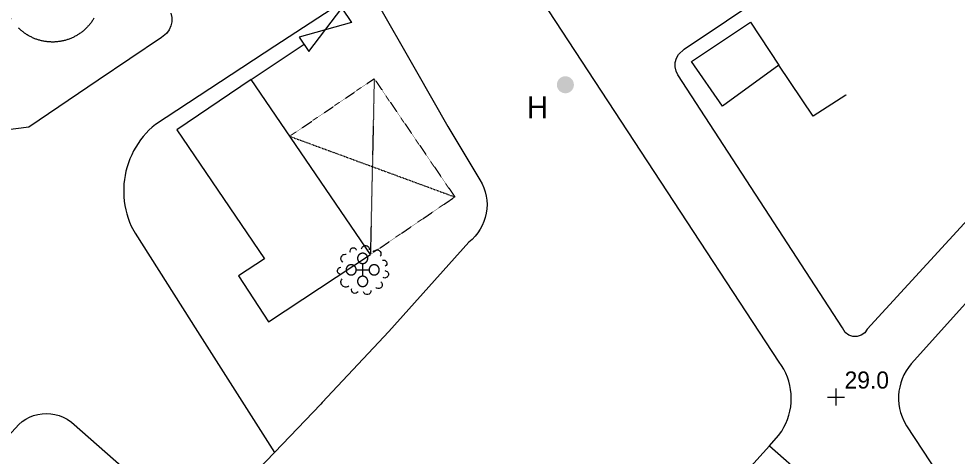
# Model space of a CAD drawing. Header units: millimetres. Extents: x 833924389 to 835767163, y 817400000 to 818811854.
# Drawn here: x 835464360 to 835519440, y 817956732 to 817982408 of the extents above; entities that cross this region are included whole.
import ezdxf

# ---------------------------------------------------------------- set-up
doc = ezdxf.new("R2010")
doc.units = ezdxf.units.MM
doc.header["$LTSCALE"] = 10
doc.header["$MEASUREMENT"] = 0
doc.linetypes.add('11SW4B$1$DGN Style 5', pattern=[1.174922, 0.503538, -0.671384])
doc.layers.add('01_Base_Plan', color=5, linetype='Continuous', lineweight=5)
doc.styles.add('11SW4B$0$Style-ENGINEERING', font='ENGINEERING.shx')
doc.styles.add('11SW4B$0$Style-WORKING', font='WORKING.shx')

# ---------------------------------------------------------------- blocks, each defined once
blk = doc.blocks.new('11SW4B$0$BDYGA_2')
at = {"layer": '01_Base_Plan', "linetype": 'Continuous', "lineweight": 13}
blk.add_3dface([(0, -0.165), (1, 0.165), (1, -0.166), (0, 0.165)], dxfattribs=at)
blk = doc.blocks.new('11SW4B$0$OVTMIS')
at = {"layer": '01_Base_Plan', "linetype": 'Continuous', "lineweight": 0}
for p, q in [((-0.016, -0.011), (-0.016, 0.364)), ((-0.391, -0.011), (-0.016, -0.011)), ((-0.016, -0.011), (0.359, -0.011)), ((-0.016, -0.386), (-0.016, -0.011))]:
    blk.add_line(p, q, dxfattribs=at)
at = {"layer": '01_Base_Plan', "linetype": 'Continuous', "lineweight": 0, "flags": 128}
for points in [[(-0.729, 1.016), (-0.744, 1.054), (-0.751, 1.091), (-0.736, 1.174), (-0.691, 1.234), (-0.654, 1.256), (-0.624, 1.279), (-0.586, 1.286), (-0.541, 1.286), (-0.504, 1.279), (-0.474, 1.256), (-0.436, 1.234), (-0.391, 1.174), (-0.384, 1.136)], [(-0.076, 1.219), (-0.069, 1.264), (-0.024, 1.339), (0.006, 1.369), (0.044, 1.391), (0.081, 1.406), (0.126, 1.414), (0.171, 1.414), (0.209, 1.406), (0.254, 1.391), (0.291, 1.369), (0.321, 1.331), (0.366, 1.256), (0.374, 1.211), (0.374, 1.174)], [(0.606, 1.031), (0.666, 1.106), (0.756, 1.151), (0.801, 1.159), (0.854, 1.159), (0.944, 1.129), (0.981, 1.099), (1.011, 1.061), (1.041, 1.016), (1.056, 0.971), (1.056, 0.874), (1.041, 0.829), (1.019, 0.784)], [(-1.171, 0.431), (-1.201, 0.454), (-1.261, 0.529), (-1.291, 0.611), (-1.291, 0.656), (-1.284, 0.701), (-1.254, 0.784), (-1.224, 0.821), (-1.194, 0.851), (-1.156, 0.881), (-1.111, 0.896), (-1.021, 0.911), (-0.976, 0.904)], [(-0.016, 0.964), (-0.021, 0.964), (-0.027, 0.964), (-0.032, 0.963), (-0.037, 0.963), (-0.042, 0.963), (-0.048, 0.962), (-0.053, 0.961), (-0.058, 0.961), (-0.063, 0.96), (-0.068, 0.959), (-0.073, 0.958), (-0.079, 0.957), (-0.084, 0.956), (-0.089, 0.955), (-0.094, 0.954), (-0.099, 0.952), (-0.104, 0.951), (-0.109, 0.949), (-0.114, 0.947), (-0.119, 0.946), (-0.124, 0.944), (-0.129, 0.942), (-0.133, 0.94), (-0.138, 0.938), (-0.143, 0.936), (-0.148, 0.933), (-0.152, 0.931), (-0.157, 0.929), (-0.162, 0.926), (-0.166, 0.924), (-0.171, 0.921), (-0.175, 0.918), (-0.18, 0.915), (-0.184, 0.912), (-0.188, 0.91), (-0.193, 0.906), (-0.197, 0.903), (-0.201, 0.9), (-0.205, 0.897), (-0.209, 0.894), (-0.213, 0.89), (-0.217, 0.887), (-0.221, 0.883), (-0.225, 0.88), (-0.228, 0.876), (-0.232, 0.872), (-0.236, 0.868), (-0.239, 0.865), (-0.243, 0.861), (-0.246, 0.857), (-0.249, 0.853), (-0.253, 0.848), (-0.256, 0.844), (-0.259, 0.84), (-0.262, 0.836), (-0.265, 0.832), (-0.268, 0.827), (-0.271, 0.823), (-0.273, 0.818), (-0.276, 0.814), (-0.279, 0.809), (-0.281, 0.805), (-0.283, 0.8), (-0.286, 0.795), (-0.288, 0.79), (-0.29, 0.786), (-0.292, 0.781), (-0.294, 0.776), (-0.296, 0.771), (-0.298, 0.766), (-0.3, 0.761), (-0.301, 0.756), (-0.303, 0.751), (-0.305, 0.746), (-0.306, 0.741), (-0.307, 0.736), (-0.308, 0.731), (-0.31, 0.726), (-0.311, 0.721), (-0.312, 0.716), (-0.313, 0.711), (-0.313, 0.706), (-0.314, 0.7), (-0.315, 0.695), (-0.315, 0.69), (-0.315, 0.685), (-0.316, 0.679), (-0.316, 0.674), (-0.316, 0.669), (-0.316, 0.664), (-0.316, 0.658), (-0.316, 0.653), (-0.316, 0.648), (-0.315, 0.643), (-0.315, 0.638), (-0.315, 0.632), (-0.314, 0.627), (-0.313, 0.622), (-0.313, 0.617), (-0.312, 0.612), (-0.311, 0.607), (-0.31, 0.601), (-0.308, 0.596), (-0.307, 0.591), (-0.306, 0.586), (-0.305, 0.581), (-0.303, 0.576), (-0.301, 0.571), (-0.3, 0.566), (-0.298, 0.561), (-0.296, 0.556), (-0.294, 0.551), (-0.292, 0.547), (-0.29, 0.542), (-0.288, 0.537), (-0.286, 0.532), (-0.283, 0.528), (-0.281, 0.523), (-0.279, 0.518), (-0.276, 0.514), (-0.273, 0.509), (-0.271, 0.505), (-0.268, 0.5), (-0.265, 0.496), (-0.262, 0.492), (-0.259, 0.487), (-0.256, 0.483), (-0.253, 0.479), (-0.249, 0.475), (-0.246, 0.471), (-0.243, 0.467), (-0.239, 0.463), (-0.236, 0.459), (-0.232, 0.455), (-0.228, 0.452), (-0.225, 0.448), (-0.221, 0.444), (-0.217, 0.441), (-0.213, 0.437), (-0.209, 0.434), (-0.205, 0.431), (-0.201, 0.427), (-0.197, 0.424), (-0.193, 0.421), (-0.188, 0.418), (-0.184, 0.415), (-0.18, 0.412), (-0.175, 0.409), (-0.171, 0.407), (-0.166, 0.404), (-0.162, 0.401), (-0.157, 0.399), (-0.152, 0.396), (-0.148, 0.394), (-0.143, 0.392), (-0.138, 0.39), (-0.133, 0.388), (-0.129, 0.386), (-0.124, 0.384), (-0.119, 0.382), (-0.114, 0.38), (-0.109, 0.378), (-0.104, 0.377), (-0.099, 0.375), (-0.094, 0.374), (-0.089, 0.373), (-0.084, 0.371), (-0.079, 0.37), (-0.073, 0.369), (-0.068, 0.368), (-0.063, 0.367), (-0.058, 0.367), (-0.053, 0.366), (-0.048, 0.365), (-0.042, 0.365), (-0.037, 0.364), (-0.032, 0.364), (-0.027, 0.364), (-0.021, 0.364), (-0.016, 0.364)], [(-0.016, 0.364), (-0.011, 0.364), (-0.006, 0.364), (-0.001, 0.364), (0.005, 0.364), (0.01, 0.365), (0.015, 0.365), (0.02, 0.366), (0.026, 0.367), (0.031, 0.367), (0.036, 0.368), (0.041, 0.369), (0.046, 0.37), (0.051, 0.371), (0.056, 0.373), (0.061, 0.374), (0.067, 0.375), (0.071, 0.377), (0.077, 0.378), (0.081, 0.38), (0.086, 0.382), (0.091, 0.384), (0.096, 0.386), (0.101, 0.388), (0.106, 0.39), (0.111, 0.392), (0.115, 0.394), (0.12, 0.396), (0.125, 0.399), (0.129, 0.401), (0.134, 0.404), (0.138, 0.407), (0.143, 0.409), (0.147, 0.412), (0.152, 0.415), (0.156, 0.418), (0.16, 0.421), (0.164, 0.424), (0.169, 0.427), (0.173, 0.431), (0.177, 0.434), (0.181, 0.437), (0.185, 0.441), (0.188, 0.444), (0.192, 0.448), (0.196, 0.452), (0.2, 0.455), (0.203, 0.459), (0.207, 0.463), (0.21, 0.467), (0.214, 0.471), (0.217, 0.475), (0.22, 0.479), (0.223, 0.483), (0.227, 0.487), (0.23, 0.492), (0.233, 0.496), (0.235, 0.5), (0.238, 0.505), (0.241, 0.509), (0.244, 0.514), (0.246, 0.518), (0.249, 0.523), (0.251, 0.528), (0.253, 0.532), (0.256, 0.537), (0.258, 0.542), (0.26, 0.547), (0.262, 0.551), (0.264, 0.556), (0.266, 0.561), (0.267, 0.566), (0.269, 0.571), (0.271, 0.576), (0.272, 0.581), (0.274, 0.586), (0.275, 0.591), (0.276, 0.596), (0.277, 0.601), (0.278, 0.607), (0.279, 0.612), (0.28, 0.617), (0.281, 0.622), (0.282, 0.627), (0.282, 0.632), (0.283, 0.638), (0.283, 0.643), (0.283, 0.648), (0.284, 0.653), (0.284, 0.658), (0.284, 0.664), (0.284, 0.669), (0.284, 0.674), (0.283, 0.679), (0.283, 0.685), (0.283, 0.69), (0.282, 0.695), (0.282, 0.7), (0.281, 0.706), (0.28, 0.711), (0.279, 0.716), (0.278, 0.721), (0.277, 0.726), (0.276, 0.731), (0.275, 0.736), (0.274, 0.741), (0.272, 0.746), (0.271, 0.751), (0.269, 0.756), (0.267, 0.761), (0.266, 0.766), (0.264, 0.771), (0.262, 0.776), (0.26, 0.781), (0.258, 0.786), (0.256, 0.79), (0.253, 0.795), (0.251, 0.8), (0.249, 0.805), (0.246, 0.809), (0.244, 0.814), (0.241, 0.818), (0.238, 0.823), (0.235, 0.827), (0.233, 0.832), (0.23, 0.836), (0.227, 0.84), (0.223, 0.844), (0.22, 0.848), (0.217, 0.853), (0.214, 0.857), (0.21, 0.861), (0.207, 0.865), (0.203, 0.868), (0.2, 0.872), (0.196, 0.876), (0.192, 0.88), (0.188, 0.883), (0.185, 0.887), (0.181, 0.89), (0.177, 0.894), (0.173, 0.897), (0.169, 0.9), (0.164, 0.903), (0.16, 0.906), (0.156, 0.91), (0.152, 0.912), (0.147, 0.915), (0.143, 0.918), (0.138, 0.921), (0.134, 0.924), (0.129, 0.926), (0.125, 0.929), (0.12, 0.931), (0.115, 0.933), (0.111, 0.936), (0.106, 0.938), (0.101, 0.94), (0.096, 0.942), (0.091, 0.944), (0.086, 0.946), (0.081, 0.947), (0.077, 0.949), (0.071, 0.951), (0.067, 0.952), (0.061, 0.954), (0.056, 0.955), (0.051, 0.956), (0.046, 0.957), (0.041, 0.958), (0.036, 0.959), (0.031, 0.96), (0.026, 0.961), (0.02, 0.961), (0.015, 0.962), (0.01, 0.963), (0.005, 0.963), (-0.001, 0.963), (-0.006, 0.964), (-0.011, 0.964), (-0.016, 0.964)], [(1.146, 0.559), (1.214, 0.566), (1.281, 0.551), (1.341, 0.506), (1.386, 0.454), (1.401, 0.379), (1.394, 0.311), (1.356, 0.244), (1.304, 0.199)], [(-1.314, -0.274), (-1.389, -0.251), (-1.449, -0.199), (-1.486, -0.131), (-1.501, -0.056), (-1.479, 0.019), (-1.441, 0.086), (-1.374, 0.131), (-1.306, 0.146)], [(-0.391, -0.011), (-0.391, -0.006), (-0.391, -0.001), (-0.392, 0.004), (-0.392, 0.01), (-0.392, 0.015), (-0.393, 0.02), (-0.393, 0.025), (-0.394, 0.031), (-0.395, 0.036), (-0.396, 0.041), (-0.397, 0.046), (-0.398, 0.051), (-0.399, 0.056), (-0.4, 0.061), (-0.401, 0.066), (-0.403, 0.071), (-0.404, 0.076), (-0.406, 0.081), (-0.408, 0.086), (-0.409, 0.091), (-0.411, 0.096), (-0.413, 0.101), (-0.415, 0.106), (-0.417, 0.111), (-0.419, 0.115), (-0.422, 0.12), (-0.424, 0.125), (-0.426, 0.13), (-0.429, 0.134), (-0.431, 0.139), (-0.434, 0.143), (-0.437, 0.148), (-0.44, 0.152), (-0.442, 0.157), (-0.445, 0.161), (-0.448, 0.165), (-0.452, 0.169), (-0.455, 0.173), (-0.458, 0.178), (-0.461, 0.182), (-0.465, 0.186), (-0.468, 0.19), (-0.472, 0.193), (-0.475, 0.197), (-0.479, 0.201), (-0.483, 0.205), (-0.487, 0.208), (-0.49, 0.212), (-0.494, 0.215), (-0.498, 0.219), (-0.502, 0.222), (-0.506, 0.225), (-0.511, 0.228), (-0.515, 0.231), (-0.519, 0.235), (-0.523, 0.237), (-0.528, 0.24), (-0.532, 0.243), (-0.537, 0.246), (-0.541, 0.249), (-0.546, 0.251), (-0.55, 0.254), (-0.555, 0.256), (-0.56, 0.258), (-0.564, 0.261), (-0.569, 0.263), (-0.574, 0.265), (-0.579, 0.267), (-0.584, 0.269), (-0.589, 0.271), (-0.594, 0.272), (-0.598, 0.274), (-0.604, 0.276), (-0.608, 0.277), (-0.614, 0.279), (-0.619, 0.28), (-0.624, 0.281), (-0.629, 0.282), (-0.634, 0.283), (-0.639, 0.284), (-0.644, 0.285), (-0.649, 0.286), (-0.655, 0.286), (-0.66, 0.287), (-0.665, 0.288), (-0.67, 0.288), (-0.676, 0.288), (-0.681, 0.289), (-0.686, 0.289), (-0.691, 0.289), (-0.696, 0.289), (-0.702, 0.289), (-0.707, 0.288), (-0.712, 0.288), (-0.717, 0.288), (-0.723, 0.287), (-0.728, 0.286), (-0.733, 0.286), (-0.738, 0.285), (-0.743, 0.284), (-0.748, 0.283), (-0.754, 0.282), (-0.759, 0.281), (-0.764, 0.28), (-0.769, 0.279), (-0.774, 0.277), (-0.779, 0.276), (-0.784, 0.274), (-0.789, 0.272), (-0.794, 0.271), (-0.799, 0.269), (-0.804, 0.267), (-0.808, 0.265), (-0.813, 0.263), (-0.818, 0.261), (-0.823, 0.258), (-0.827, 0.256), (-0.832, 0.254), (-0.837, 0.251), (-0.841, 0.249), (-0.846, 0.246), (-0.85, 0.243), (-0.855, 0.24), (-0.859, 0.237), (-0.863, 0.235), (-0.868, 0.231), (-0.872, 0.228), (-0.876, 0.225), (-0.88, 0.222), (-0.884, 0.219), (-0.888, 0.215), (-0.892, 0.212), (-0.896, 0.208), (-0.9, 0.205), (-0.903, 0.201), (-0.907, 0.197), (-0.911, 0.193), (-0.914, 0.19), (-0.918, 0.186), (-0.921, 0.182), (-0.924, 0.178), (-0.928, 0.173), (-0.931, 0.169), (-0.934, 0.165), (-0.937, 0.161), (-0.94, 0.157), (-0.943, 0.152), (-0.946, 0.148), (-0.948, 0.143), (-0.951, 0.139), (-0.954, 0.134), (-0.956, 0.13), (-0.958, 0.125), (-0.961, 0.12), (-0.963, 0.115), (-0.965, 0.111), (-0.967, 0.106), (-0.969, 0.101), (-0.971, 0.096), (-0.973, 0.091), (-0.975, 0.086), (-0.976, 0.081), (-0.978, 0.076), (-0.98, 0.071), (-0.981, 0.066), (-0.982, 0.061), (-0.983, 0.056), (-0.985, 0.051), (-0.986, 0.046), (-0.987, 0.041), (-0.988, 0.036), (-0.988, 0.031), (-0.989, 0.025), (-0.99, 0.02), (-0.99, 0.015), (-0.99, 0.01), (-0.991, 0.004), (-0.991, -0.001), (-0.991, -0.006), (-0.991, -0.011), (-0.991, -0.017), (-0.991, -0.022), (-0.991, -0.027), (-0.99, -0.032), (-0.99, -0.037), (-0.99, -0.043), (-0.989, -0.048), (-0.988, -0.053), (-0.988, -0.058), (-0.987, -0.063), (-0.986, -0.068), (-0.985, -0.074), (-0.983, -0.079), (-0.982, -0.084), (-0.981, -0.089), (-0.98, -0.094), (-0.978, -0.099), (-0.976, -0.104), (-0.975, -0.109), (-0.973, -0.114), (-0.971, -0.119), (-0.969, -0.124), (-0.967, -0.128), (-0.965, -0.133), (-0.963, -0.138), (-0.961, -0.143), (-0.958, -0.147), (-0.956, -0.152), (-0.954, -0.157), (-0.951, -0.161), (-0.948, -0.166), (-0.946, -0.17), (-0.943, -0.175), (-0.94, -0.179), (-0.937, -0.183), (-0.934, -0.188), (-0.931, -0.192), (-0.928, -0.196), (-0.924, -0.2), (-0.921, -0.204), (-0.918, -0.208), (-0.914, -0.212), (-0.911, -0.216), (-0.907, -0.22), (-0.903, -0.223), (-0.9, -0.227), (-0.896, -0.231), (-0.892, -0.234), (-0.888, -0.238), (-0.884, -0.241), (-0.88, -0.244), (-0.876, -0.248), (-0.872, -0.251), (-0.868, -0.254), (-0.863, -0.257), (-0.859, -0.26), (-0.855, -0.263), (-0.85, -0.266), (-0.846, -0.268), (-0.841, -0.271), (-0.837, -0.274), (-0.832, -0.276), (-0.827, -0.279), (-0.823, -0.281), (-0.818, -0.283), (-0.813, -0.285), (-0.808, -0.287), (-0.804, -0.289), (-0.799, -0.291), (-0.794, -0.293), (-0.789, -0.295), (-0.784, -0.297), (-0.779, -0.298), (-0.774, -0.3), (-0.769, -0.301), (-0.764, -0.302), (-0.759, -0.304), (-0.754, -0.305), (-0.748, -0.306), (-0.743, -0.307), (-0.738, -0.308), (-0.733, -0.308), (-0.728, -0.309), (-0.723, -0.31), (-0.717, -0.31), (-0.712, -0.311), (-0.707, -0.311), (-0.702, -0.311), (-0.696, -0.311), (-0.691, -0.311), (-0.686, -0.311), (-0.681, -0.311), (-0.676, -0.311), (-0.67, -0.311), (-0.665, -0.31), (-0.66, -0.31), (-0.655, -0.309), (-0.649, -0.308), (-0.644, -0.308), (-0.639, -0.307), (-0.634, -0.306), (-0.629, -0.305), (-0.624, -0.304), (-0.619, -0.302), (-0.614, -0.301), (-0.608, -0.3), (-0.604, -0.298), (-0.598, -0.297), (-0.594, -0.295), (-0.589, -0.293), (-0.584, -0.291), (-0.579, -0.289), (-0.574, -0.287), (-0.569, -0.285), (-0.564, -0.283), (-0.56, -0.281), (-0.555, -0.279), (-0.55, -0.276), (-0.546, -0.274), (-0.541, -0.271), (-0.537, -0.268), (-0.532, -0.266), (-0.528, -0.263), (-0.523, -0.26), (-0.519, -0.257), (-0.515, -0.254), (-0.511, -0.251), (-0.506, -0.248), (-0.502, -0.244), (-0.498, -0.241), (-0.494, -0.238), (-0.49, -0.234), (-0.487, -0.231), (-0.483, -0.227), (-0.479, -0.223), (-0.475, -0.22), (-0.472, -0.216), (-0.468, -0.212), (-0.465, -0.208), (-0.461, -0.204), (-0.458, -0.2), (-0.455, -0.196), (-0.452, -0.192), (-0.448, -0.188), (-0.445, -0.183), (-0.442, -0.179), (-0.44, -0.175), (-0.437, -0.17), (-0.434, -0.166), (-0.431, -0.161), (-0.429, -0.157), (-0.426, -0.152), (-0.424, -0.147), (-0.422, -0.143), (-0.419, -0.138), (-0.417, -0.133), (-0.415, -0.128), (-0.413, -0.124), (-0.411, -0.119), (-0.409, -0.114), (-0.408, -0.109), (-0.406, -0.104), (-0.404, -0.099), (-0.403, -0.094), (-0.401, -0.089), (-0.4, -0.084), (-0.399, -0.079), (-0.398, -0.074), (-0.397, -0.068), (-0.396, -0.063), (-0.395, -0.058), (-0.394, -0.053), (-0.393, -0.048), (-0.393, -0.043), (-0.392, -0.037), (-0.392, -0.032), (-0.392, -0.027), (-0.391, -0.022), (-0.391, -0.017), (-0.391, -0.011)], [(0.959, -0.011), (0.959, -0.006), (0.959, -0.001), (0.958, 0.004), (0.958, 0.01), (0.958, 0.015), (0.957, 0.02), (0.957, 0.025), (0.956, 0.031), (0.955, 0.036), (0.954, 0.041), (0.953, 0.046), (0.952, 0.051), (0.951, 0.056), (0.95, 0.061), (0.949, 0.066), (0.947, 0.071), (0.946, 0.076), (0.944, 0.081), (0.942, 0.086), (0.941, 0.091), (0.939, 0.096), (0.937, 0.101), (0.935, 0.106), (0.933, 0.111), (0.931, 0.115), (0.928, 0.12), (0.926, 0.125), (0.924, 0.13), (0.921, 0.134), (0.919, 0.139), (0.916, 0.143), (0.913, 0.148), (0.91, 0.152), (0.908, 0.157), (0.905, 0.161), (0.902, 0.165), (0.898, 0.169), (0.895, 0.173), (0.892, 0.178), (0.889, 0.182), (0.885, 0.186), (0.882, 0.19), (0.878, 0.193), (0.875, 0.197), (0.871, 0.201), (0.867, 0.205), (0.863, 0.208), (0.86, 0.212), (0.856, 0.215), (0.852, 0.219), (0.848, 0.222), (0.844, 0.225), (0.839, 0.228), (0.835, 0.231), (0.831, 0.235), (0.827, 0.237), (0.822, 0.24), (0.818, 0.243), (0.813, 0.246), (0.809, 0.249), (0.804, 0.251), (0.8, 0.254), (0.795, 0.256), (0.79, 0.258), (0.786, 0.261), (0.781, 0.263), (0.776, 0.265), (0.771, 0.267), (0.766, 0.269), (0.761, 0.271), (0.756, 0.272), (0.752, 0.274), (0.746, 0.276), (0.742, 0.277), (0.736, 0.279), (0.731, 0.28), (0.726, 0.281), (0.721, 0.282), (0.716, 0.283), (0.711, 0.284), (0.706, 0.285), (0.701, 0.286), (0.695, 0.286), (0.69, 0.287), (0.685, 0.288), (0.68, 0.288), (0.674, 0.288), (0.669, 0.289), (0.664, 0.289), (0.659, 0.289), (0.654, 0.289), (0.648, 0.289), (0.643, 0.288), (0.638, 0.288), (0.633, 0.288), (0.627, 0.287), (0.622, 0.286), (0.617, 0.286), (0.612, 0.285), (0.607, 0.284), (0.602, 0.283), (0.596, 0.282), (0.591, 0.281), (0.586, 0.28), (0.581, 0.279), (0.576, 0.277), (0.571, 0.276), (0.566, 0.274), (0.561, 0.272), (0.556, 0.271), (0.551, 0.269), (0.546, 0.267), (0.542, 0.265), (0.537, 0.263), (0.532, 0.261), (0.527, 0.258), (0.523, 0.256), (0.518, 0.254), (0.513, 0.251), (0.509, 0.249), (0.504, 0.246), (0.5, 0.243), (0.495, 0.24), (0.491, 0.237), (0.487, 0.235), (0.482, 0.231), (0.478, 0.228), (0.474, 0.225), (0.47, 0.222), (0.466, 0.219), (0.462, 0.215), (0.458, 0.212), (0.454, 0.208), (0.45, 0.205), (0.447, 0.201), (0.443, 0.197), (0.439, 0.193), (0.436, 0.19), (0.432, 0.186), (0.429, 0.182), (0.426, 0.178), (0.422, 0.173), (0.419, 0.169), (0.416, 0.165), (0.413, 0.161), (0.41, 0.157), (0.407, 0.152), (0.404, 0.148), (0.402, 0.143), (0.399, 0.139), (0.396, 0.134), (0.394, 0.13), (0.392, 0.125), (0.389, 0.12), (0.387, 0.115), (0.385, 0.111), (0.383, 0.106), (0.381, 0.101), (0.379, 0.096), (0.377, 0.091), (0.375, 0.086), (0.374, 0.081), (0.372, 0.076), (0.37, 0.071), (0.369, 0.066), (0.368, 0.061), (0.367, 0.056), (0.365, 0.051), (0.364, 0.046), (0.363, 0.041), (0.362, 0.036), (0.362, 0.031), (0.361, 0.025), (0.36, 0.02), (0.36, 0.015), (0.36, 0.01), (0.359, 0.004), (0.359, -0.001), (0.359, -0.006), (0.359, -0.011)], [(-0.834, -0.971), (-0.879, -1.001), (-0.931, -1.016), (-0.984, -1.024), (-1.036, -1.024), (-1.134, -0.994), (-1.179, -0.964), (-1.216, -0.926), (-1.246, -0.889), (-1.269, -0.844), (-1.284, -0.791), (-1.291, -0.739), (-1.291, -0.686), (-1.276, -0.634), (-1.254, -0.589), (-1.224, -0.544)], [(-0.016, -0.386), (-0.021, -0.386), (-0.027, -0.386), (-0.032, -0.387), (-0.037, -0.387), (-0.042, -0.387), (-0.048, -0.388), (-0.053, -0.389), (-0.058, -0.389), (-0.063, -0.39), (-0.068, -0.391), (-0.073, -0.392), (-0.079, -0.393), (-0.084, -0.394), (-0.089, -0.395), (-0.094, -0.396), (-0.099, -0.398), (-0.104, -0.399), (-0.109, -0.401), (-0.114, -0.403), (-0.119, -0.404), (-0.124, -0.406), (-0.129, -0.408), (-0.133, -0.41), (-0.138, -0.412), (-0.143, -0.414), (-0.148, -0.417), (-0.152, -0.419), (-0.157, -0.421), (-0.162, -0.424), (-0.166, -0.426), (-0.171, -0.429), (-0.175, -0.432), (-0.18, -0.435), (-0.184, -0.438), (-0.188, -0.44), (-0.193, -0.444), (-0.197, -0.447), (-0.201, -0.45), (-0.205, -0.453), (-0.209, -0.456), (-0.213, -0.46), (-0.217, -0.463), (-0.221, -0.467), (-0.225, -0.47), (-0.228, -0.474), (-0.232, -0.478), (-0.236, -0.482), (-0.239, -0.485), (-0.243, -0.489), (-0.246, -0.493), (-0.249, -0.497), (-0.253, -0.502), (-0.256, -0.506), (-0.259, -0.51), (-0.262, -0.514), (-0.265, -0.518), (-0.268, -0.523), (-0.271, -0.527), (-0.273, -0.532), (-0.276, -0.536), (-0.279, -0.541), (-0.281, -0.545), (-0.283, -0.55), (-0.286, -0.555), (-0.288, -0.56), (-0.29, -0.564), (-0.292, -0.569), (-0.294, -0.574), (-0.296, -0.579), (-0.298, -0.584), (-0.3, -0.589), (-0.301, -0.594), (-0.303, -0.599), (-0.305, -0.604), (-0.306, -0.609), (-0.307, -0.614), (-0.308, -0.619), (-0.31, -0.624), (-0.311, -0.629), (-0.312, -0.634), (-0.313, -0.639), (-0.313, -0.644), (-0.314, -0.65), (-0.315, -0.655), (-0.315, -0.66), (-0.315, -0.665), (-0.316, -0.671), (-0.316, -0.676), (-0.316, -0.681), (-0.316, -0.686), (-0.316, -0.692), (-0.316, -0.697), (-0.316, -0.702), (-0.315, -0.707), (-0.315, -0.712), (-0.315, -0.718), (-0.314, -0.723), (-0.313, -0.728), (-0.313, -0.733), (-0.312, -0.738), (-0.311, -0.743), (-0.31, -0.749), (-0.308, -0.754), (-0.307, -0.759), (-0.306, -0.764), (-0.305, -0.769), (-0.303, -0.774), (-0.301, -0.779), (-0.3, -0.784), (-0.298, -0.789), (-0.296, -0.794), (-0.294, -0.799), (-0.292, -0.803), (-0.29, -0.808), (-0.288, -0.813), (-0.286, -0.818), (-0.283, -0.822), (-0.281, -0.827), (-0.279, -0.832), (-0.276, -0.836), (-0.273, -0.841), (-0.271, -0.845), (-0.268, -0.85), (-0.265, -0.854), (-0.262, -0.858), (-0.259, -0.863), (-0.256, -0.867), (-0.253, -0.871), (-0.249, -0.875), (-0.246, -0.879), (-0.243, -0.883), (-0.239, -0.887), (-0.236, -0.891), (-0.232, -0.895), (-0.228, -0.898), (-0.225, -0.902), (-0.221, -0.906), (-0.217, -0.909), (-0.213, -0.913), (-0.209, -0.916), (-0.205, -0.919), (-0.201, -0.923), (-0.197, -0.926), (-0.193, -0.929), (-0.188, -0.932), (-0.184, -0.935), (-0.18, -0.938), (-0.175, -0.941), (-0.171, -0.943), (-0.166, -0.946), (-0.162, -0.949), (-0.157, -0.951), (-0.152, -0.954), (-0.148, -0.956), (-0.143, -0.958), (-0.138, -0.96), (-0.133, -0.962), (-0.129, -0.964), (-0.124, -0.966), (-0.119, -0.968), (-0.114, -0.97), (-0.109, -0.972), (-0.104, -0.973), (-0.099, -0.975), (-0.094, -0.976), (-0.089, -0.977), (-0.084, -0.979), (-0.079, -0.98), (-0.073, -0.981), (-0.068, -0.982), (-0.063, -0.983), (-0.058, -0.983), (-0.053, -0.984), (-0.048, -0.985), (-0.042, -0.985), (-0.037, -0.986), (-0.032, -0.986), (-0.027, -0.986), (-0.021, -0.986), (-0.016, -0.986), (-0.011, -0.986), (-0.006, -0.986), (-0.001, -0.986), (0.005, -0.986), (0.01, -0.985), (0.015, -0.985), (0.02, -0.984), (0.026, -0.983), (0.031, -0.983), (0.036, -0.982), (0.041, -0.981), (0.046, -0.98), (0.051, -0.979), (0.056, -0.977), (0.061, -0.976), (0.067, -0.975), (0.071, -0.973), (0.077, -0.972), (0.081, -0.97), (0.086, -0.968), (0.091, -0.966), (0.096, -0.964), (0.101, -0.962), (0.106, -0.96), (0.111, -0.958), (0.115, -0.956), (0.12, -0.954), (0.125, -0.951), (0.129, -0.949), (0.134, -0.946), (0.138, -0.943), (0.143, -0.941), (0.147, -0.938), (0.152, -0.935), (0.156, -0.932), (0.16, -0.929), (0.164, -0.926), (0.169, -0.923), (0.173, -0.919), (0.177, -0.916), (0.181, -0.913), (0.185, -0.909), (0.188, -0.906), (0.192, -0.902), (0.196, -0.898), (0.2, -0.895), (0.203, -0.891), (0.207, -0.887), (0.21, -0.883), (0.214, -0.879), (0.217, -0.875), (0.22, -0.871), (0.223, -0.867), (0.227, -0.863), (0.23, -0.858), (0.233, -0.854), (0.235, -0.85), (0.238, -0.845), (0.241, -0.841), (0.244, -0.836), (0.246, -0.832), (0.249, -0.827), (0.251, -0.822), (0.253, -0.818), (0.256, -0.813), (0.258, -0.808), (0.26, -0.803), (0.262, -0.799), (0.264, -0.794), (0.266, -0.789), (0.267, -0.784), (0.269, -0.779), (0.271, -0.774), (0.272, -0.769), (0.274, -0.764), (0.275, -0.759), (0.276, -0.754), (0.277, -0.749), (0.278, -0.743), (0.279, -0.738), (0.28, -0.733), (0.281, -0.728), (0.282, -0.723), (0.282, -0.718), (0.283, -0.712), (0.283, -0.707), (0.283, -0.702), (0.284, -0.697), (0.284, -0.692), (0.284, -0.686), (0.284, -0.681), (0.284, -0.676), (0.283, -0.671), (0.283, -0.665), (0.283, -0.66), (0.282, -0.655), (0.282, -0.65), (0.281, -0.644), (0.28, -0.639), (0.279, -0.634), (0.278, -0.629), (0.277, -0.624), (0.276, -0.619), (0.275, -0.614), (0.274, -0.609), (0.272, -0.604), (0.271, -0.599), (0.269, -0.594), (0.267, -0.589), (0.266, -0.584), (0.264, -0.579), (0.262, -0.574), (0.26, -0.569), (0.258, -0.564), (0.256, -0.56), (0.253, -0.555), (0.251, -0.55), (0.249, -0.545), (0.246, -0.541), (0.244, -0.536), (0.241, -0.532), (0.238, -0.527), (0.235, -0.523), (0.233, -0.518), (0.23, -0.514), (0.227, -0.51), (0.223, -0.506), (0.22, -0.502), (0.217, -0.497), (0.214, -0.493), (0.21, -0.489), (0.207, -0.485), (0.203, -0.482), (0.2, -0.478), (0.196, -0.474), (0.192, -0.47), (0.188, -0.467), (0.185, -0.463), (0.181, -0.46), (0.177, -0.456), (0.173, -0.453), (0.169, -0.45), (0.164, -0.447), (0.16, -0.444), (0.156, -0.44), (0.152, -0.438), (0.147, -0.435), (0.143, -0.432), (0.138, -0.429), (0.134, -0.426), (0.129, -0.424), (0.125, -0.421), (0.12, -0.419), (0.115, -0.417), (0.111, -0.414), (0.106, -0.412), (0.101, -0.41), (0.096, -0.408), (0.091, -0.406), (0.086, -0.404), (0.081, -0.403), (0.077, -0.401), (0.071, -0.399), (0.067, -0.398), (0.061, -0.396), (0.056, -0.395), (0.051, -0.394), (0.046, -0.393), (0.041, -0.392), (0.036, -0.391), (0.031, -0.39), (0.026, -0.389), (0.02, -0.389), (0.015, -0.388), (0.01, -0.387), (0.005, -0.387), (-0.001, -0.387), (-0.006, -0.386), (-0.011, -0.386), (-0.016, -0.386)], [(0.359, -0.011), (0.359, -0.017), (0.359, -0.022), (0.359, -0.027), (0.36, -0.032), (0.36, -0.037), (0.36, -0.043), (0.361, -0.048), (0.362, -0.053), (0.362, -0.058), (0.363, -0.063), (0.364, -0.068), (0.365, -0.074), (0.367, -0.079), (0.368, -0.084), (0.369, -0.089), (0.37, -0.094), (0.372, -0.099), (0.374, -0.104), (0.375, -0.109), (0.377, -0.114), (0.379, -0.119), (0.381, -0.124), (0.383, -0.128), (0.385, -0.133), (0.387, -0.138), (0.389, -0.143), (0.392, -0.147), (0.394, -0.152), (0.396, -0.157), (0.399, -0.161), (0.402, -0.166), (0.404, -0.17), (0.407, -0.175), (0.41, -0.179), (0.413, -0.183), (0.416, -0.188), (0.419, -0.192), (0.422, -0.196), (0.426, -0.2), (0.429, -0.204), (0.432, -0.208), (0.436, -0.212), (0.439, -0.216), (0.443, -0.22), (0.447, -0.223), (0.45, -0.227), (0.454, -0.231), (0.458, -0.234), (0.462, -0.238), (0.466, -0.241), (0.47, -0.244), (0.474, -0.248), (0.478, -0.251), (0.482, -0.254), (0.487, -0.257), (0.491, -0.26), (0.495, -0.263), (0.5, -0.266), (0.504, -0.268), (0.509, -0.271), (0.513, -0.274), (0.518, -0.276), (0.523, -0.279), (0.527, -0.281), (0.532, -0.283), (0.537, -0.285), (0.542, -0.287), (0.546, -0.289), (0.551, -0.291), (0.556, -0.293), (0.561, -0.295), (0.566, -0.297), (0.571, -0.298), (0.576, -0.3), (0.581, -0.301), (0.586, -0.302), (0.591, -0.304), (0.596, -0.305), (0.602, -0.306), (0.607, -0.307), (0.612, -0.308), (0.617, -0.308), (0.622, -0.309), (0.627, -0.31), (0.633, -0.31), (0.638, -0.311), (0.643, -0.311), (0.648, -0.311), (0.654, -0.311), (0.659, -0.311), (0.664, -0.311), (0.669, -0.311), (0.674, -0.311), (0.68, -0.311), (0.685, -0.31), (0.69, -0.31), (0.695, -0.309), (0.701, -0.308), (0.706, -0.308), (0.711, -0.307), (0.716, -0.306), (0.721, -0.305), (0.726, -0.304), (0.731, -0.302), (0.736, -0.301), (0.742, -0.3), (0.746, -0.298), (0.752, -0.297), (0.756, -0.295), (0.761, -0.293), (0.766, -0.291), (0.771, -0.289), (0.776, -0.287), (0.781, -0.285), (0.786, -0.283), (0.79, -0.281), (0.795, -0.279), (0.8, -0.276), (0.804, -0.274), (0.809, -0.271), (0.813, -0.268), (0.818, -0.266), (0.822, -0.263), (0.827, -0.26), (0.831, -0.257), (0.835, -0.254), (0.839, -0.251), (0.844, -0.248), (0.848, -0.244), (0.852, -0.241), (0.856, -0.238), (0.86, -0.234), (0.863, -0.231), (0.867, -0.227), (0.871, -0.223), (0.875, -0.22), (0.878, -0.216), (0.882, -0.212), (0.885, -0.208), (0.889, -0.204), (0.892, -0.2), (0.895, -0.196), (0.898, -0.192), (0.902, -0.188), (0.905, -0.183), (0.908, -0.179), (0.91, -0.175), (0.913, -0.17), (0.916, -0.166), (0.919, -0.161), (0.921, -0.157), (0.924, -0.152), (0.926, -0.147), (0.928, -0.143), (0.931, -0.138), (0.933, -0.133), (0.935, -0.128), (0.937, -0.124), (0.939, -0.119), (0.941, -0.114), (0.942, -0.109), (0.944, -0.104), (0.946, -0.099), (0.947, -0.094), (0.949, -0.089), (0.95, -0.084), (0.951, -0.079), (0.952, -0.074), (0.953, -0.068), (0.954, -0.063), (0.955, -0.058), (0.956, -0.053), (0.957, -0.048), (0.957, -0.043), (0.958, -0.037), (0.958, -0.032), (0.958, -0.027), (0.959, -0.022), (0.959, -0.017), (0.959, -0.011)], [(1.281, -0.056), (1.326, -0.064), (1.371, -0.079), (1.416, -0.109), (1.454, -0.139), (1.476, -0.184), (1.491, -0.229), (1.491, -0.326), (1.476, -0.371), (1.446, -0.409), (1.416, -0.439), (1.371, -0.469), (1.326, -0.484), (1.281, -0.491), (1.229, -0.484), (1.184, -0.469)], [(1.056, -0.716), (1.086, -0.746), (1.109, -0.784), (1.124, -0.829), (1.131, -0.874), (1.131, -0.919), (1.101, -1.001), (1.041, -1.061), (1.004, -1.084), (0.959, -1.099), (0.914, -1.106), (0.869, -1.106), (0.786, -1.076), (0.756, -1.046)], [(-0.286, -1.294), (-0.331, -1.346), (-0.406, -1.384), (-0.481, -1.391), (-0.556, -1.369), (-0.616, -1.324), (-0.661, -1.256), (-0.669, -1.181), (-0.669, -1.144), (-0.654, -1.106)], [(0.464, -1.226), (0.456, -1.309), (0.426, -1.376), (0.366, -1.436), (0.291, -1.466), (0.209, -1.466), (0.134, -1.436), (0.074, -1.384), (0.051, -1.346), (0.036, -1.309)]]:
    blk.add_lwpolyline(points, dxfattribs=at)
blk = doc.blocks.new('11SW4B$0$SPOTHT')
at = {"layer": '01_Base_Plan', "linetype": 'Continuous', "lineweight": 13}
for p, q in [((-0.5, 0), (0.5, 0)), ((0, -0.5), (0, 0.5))]:
    blk.add_line(p, q, dxfattribs=at)
blk = doc.blocks.new('11SW4B$0$UTIFH')
at = {"layer": '01_Base_Plan', "linetype": 'Continuous', "lineweight": 13}
h = blk.add_hatch(color=256, dxfattribs=at)
edge = h.paths.add_edge_path()
edge.add_arc((0, 0), 0.5, 0, 360)

msp = doc.modelspace()

# ---------------------------------------------------------------- linework, layer by layer
at = {"layer": '01_Base_Plan', "linetype": 'Continuous'}
for p, q in [((835484820, 817984359), (835487694, 817979317)), ((835477997, 817978835), (835481101, 817980909)), ((835508417, 817957345), (835510593, 817955446))]:
    msp.add_line(p, q, dxfattribs=at)
at = {"layer": '01_Base_Plan', "linetype": '11SW4B$1$DGN Style 5'}
for p, q in [((835480265, 817975510), (835485222, 817978891)), ((835485222, 817978891), (835489955, 817971951)), ((835484998, 817968570), (835489955, 817971951))]:
    msp.add_line(p, q, dxfattribs=at)
at = {"layer": '01_Base_Plan', "linetype": 'Continuous', "flags": 128}
for points in [[(835503416, 817980627), (835515894, 817988993)], [(835484819, 817984362), (835479394, 817980793), (835472381, 817976209), (835472188, 817976044), (835472003, 817975870), (835471827, 817975686), (835471661, 817975494), (835471504, 817975294), (835471358, 817975086), (835471223, 817974871), (835471099, 817974650), (835470986, 817974422), (835470885, 817974190), (835470795, 817973952), (835470718, 817973711), (835470653, 817973465), (835470601, 817973217), (835470562, 817972966), (835470535, 817972714), (835470520, 817972461), (835470519, 817972207), (835470531, 817971954), (835470555, 817971702), (835470592, 817971451), (835470642, 817971202), (835470705, 817970956), (835470780, 817970714), (835470866, 817970476), (835470965, 817970242), (835471184, 817969815), (835474842, 817964045), (835479362, 817956948)], [(835508417, 817957345), (835508958, 817957947), (835509142, 817958209), (835509270, 817958428), (835509383, 817958656), (835509479, 817958891), (835509558, 817959132), (835509620, 817959378), (835509664, 817959627), (835509690, 817959880), (835509698, 817960133), (835509688, 817960387), (835509661, 817960639), (835509615, 817960888), (835509552, 817961134), (835509471, 817961374), (835509373, 817961608), (835509259, 817961835), (835509130, 817962053), (835508985, 817962261), (835501661, 817973447), (835495467, 817982881)], [(835473288, 817982733), (835473339, 817982485), (835473338, 817982232), (835473285, 817981984), (835473184, 817981752), (835473037, 817981545), (835472745, 817981299), (835469017, 817978797), (835464953, 817976048), (835460814, 817975510), (835457413, 817975278), (835458798, 817979269), (835459874, 817982651), (835463913, 817982425)], [(835468776, 817982447), (835468750, 817982404), (835468724, 817982361), (835468697, 817982319), (835468669, 817982278), (835468641, 817982237), (835468612, 817982196), (835468582, 817982156), (835468551, 817982116), (835468520, 817982077), (835468488, 817982039), (835468455, 817982001), (835468422, 817981964), (835468388, 817981927), (835468353, 817981891), (835468318, 817981856), (835468282, 817981821), (835468246, 817981786), (835468208, 817981753), (835468171, 817981720), (835468133, 817981688), (835468094, 817981657), (835468054, 817981626), (835468014, 817981596), (835467974, 817981566), (835467933, 817981538), (835467891, 817981510), (835467850, 817981482), (835467807, 817981456), (835467764, 817981430), (835467721, 817981405), (835467677, 817981381), (835467633, 817981358), (835467588, 817981335), (835467543, 817981314), (835467498, 817981293), (835467452, 817981272), (835467406, 817981253), (835467360, 817981234), (835467313, 817981217), (835467266, 817981200), (835467218, 817981184), (835467171, 817981169), (835467123, 817981154), (835467075, 817981141), (835467026, 817981128), (835466978, 817981116), (835466929, 817981105), (835466880, 817981095), (835466831, 817981086), (835466782, 817981078), (835466732, 817981070), (835466683, 817981064), (835466633, 817981058), (835466583, 817981053), (835466533, 817981050), (835466483, 817981046), (835466433, 817981044), (835466383, 817981043), (835466333, 817981043), (835466283, 817981043), (835466233, 817981045), (835466183, 817981047), (835466134, 817981050), (835466084, 817981054), (835466034, 817981059), (835465984, 817981065), (835465935, 817981072), (835465885, 817981079), (835465836, 817981088), (835465787, 817981097), (835465738, 817981107), (835465689, 817981118), (835465641, 817981130), (835465592, 817981143), (835465544, 817981157), (835465496, 817981171), (835465449, 817981187), (835465402, 817981203), (835465355, 817981220), (835465308, 817981238), (835465261, 817981257), (835465215, 817981276), (835465170, 817981296), (835465124, 817981318), (835465080, 817981339), (835465035, 817981362), (835464991, 817981386), (835464947, 817981410), (835464904, 817981435), (835464861, 817981461), (835464819, 817981487), (835464777, 817981515), (835464735, 817981543), (835464695, 817981572), (835464654, 817981601), (835464614, 817981631), (835464575, 817981662), (835464536, 817981694), (835464498, 817981726), (835464461, 817981759), (835464424, 817981793), (835464387, 817981827), (835464352, 817981862)], [(835508963, 817979689), (835505672, 817977286), (835503847, 817979904), (835507316, 817982205), (835508963, 817979689)], [(835525976, 817977059), (835514156, 817964185), (835514010, 817963979), (835513805, 817963829), (835513564, 817963753), (835513310, 817963756), (835513071, 817963840), (835512871, 817963995), (835512706, 817964269), (835503049, 817979112), (835502940, 817979341), (835502888, 817979588), (835502894, 817979841), (835502960, 817980086), (835503080, 817980308), (835503416, 817980627)], [(835512877, 817977965), (835512902, 817977928), (835510990, 817976689), (835508963, 817979689)], [(835487694, 817979317), (835489539, 817976080), (835491417, 817972962), (835491551, 817972723), (835491654, 817972491), (835491736, 817972251), (835491794, 817972004), (835491830, 817971753), (835491843, 817971500), (835491833, 817971246), (835491799, 817970995), (835491743, 817970748), (835491664, 817970507), (835491563, 817970274), (835491442, 817970051), (835491300, 817969840), (835491140, 817969643), (835490962, 817969461), (835490769, 817969297), (835486084, 817964050), (835482175, 817959880), (835482093, 817959795)], [(835484998, 817968570), (835477997, 817978835), (835473636, 817975888), (835478777, 817968308), (835477251, 817967328), (835479020, 817964622), (835484998, 817968570)], [(835522932, 817969033), (835516731, 817962146), (835516574, 817961946), (835516434, 817961734), (835516312, 817961511), (835516209, 817961280), (835516125, 817961040), (835516062, 817960794), (835516019, 817960544), (835515997, 817960292), (835515996, 817960038), (835516017, 817959785), (835516058, 817959535), (835516119, 817959289), (835516201, 817959049), (835516302, 817958817), (835516466, 817958522), (835521653, 817950635)], [(835482093, 817959795), (835479362, 817956948), (835477862, 817955385)], [(835461876, 817955892), (835464360, 817958601), (835464556, 817958763), (835464767, 817958904), (835464993, 817959022), (835465229, 817959115), (835465475, 817959182), (835465726, 817959223), (835465980, 817959236), (835466234, 817959223), (835466485, 817959182), (835466730, 817959115), (835466967, 817959022), (835467192, 817958905), (835467446, 817958732), (835470540, 817956021)], [(835505144, 817953702), (835506010, 817954666), (835506852, 817955603), (835507672, 817956515), (835508417, 817957345)]]:
    msp.add_lwpolyline(points, dxfattribs=at)
at = {"layer": '01_Base_Plan', "linetype": '11SW4B$1$DGN Style 5', "flags": 128}
for points in [[(835485222, 817978891), (835485110, 817973731), (835484998, 817968570)], [(835480265, 817975510), (835485110, 817973731), (835489955, 817971951)]]:
    msp.add_lwpolyline(points, dxfattribs=at)

# ---------------------------------------------------------------- block references
at = {"layer": '01_Base_Plan', "linetype": 'Continuous', "xscale": 3025.514582823653, "yscale": 3025.514582823653, "zscale": 3025.514582823653, "rotation": 34.20697185842914}
msp.add_blockref('11SW4B$0$BDYGA_2', (835481101, 817980909), dxfattribs=at)
at = {"layer": '01_Base_Plan', "linetype": 'Continuous', "xscale": 1000, "yscale": 1000, "zscale": 1000}
for name, p in [('11SW4B$0$UTIFH', (835496442, 817978534)), ('11SW4B$0$OVTMIS', (835484560, 817967681)), ('11SW4B$0$SPOTHT', (835512330, 817960205, 29000))]:
    msp.add_blockref(name, p, dxfattribs=at)

# ---------------------------------------------------------------- texts
at = {"layer": '01_Base_Plan', "linetype": 'Continuous'}
for s, height, style, p in [('H', 1300, '11SW4B$0$Style-WORKING', (835494180, 817976561)), ('29.0', 1000, '11SW4B$0$Style-ENGINEERING', (835512830, 817960705, 29000))]:
    msp.add_text(s, height=height, dxfattribs=dict(at, style=style)).set_placement(p)

doc.saveas('drawing.dxf')
